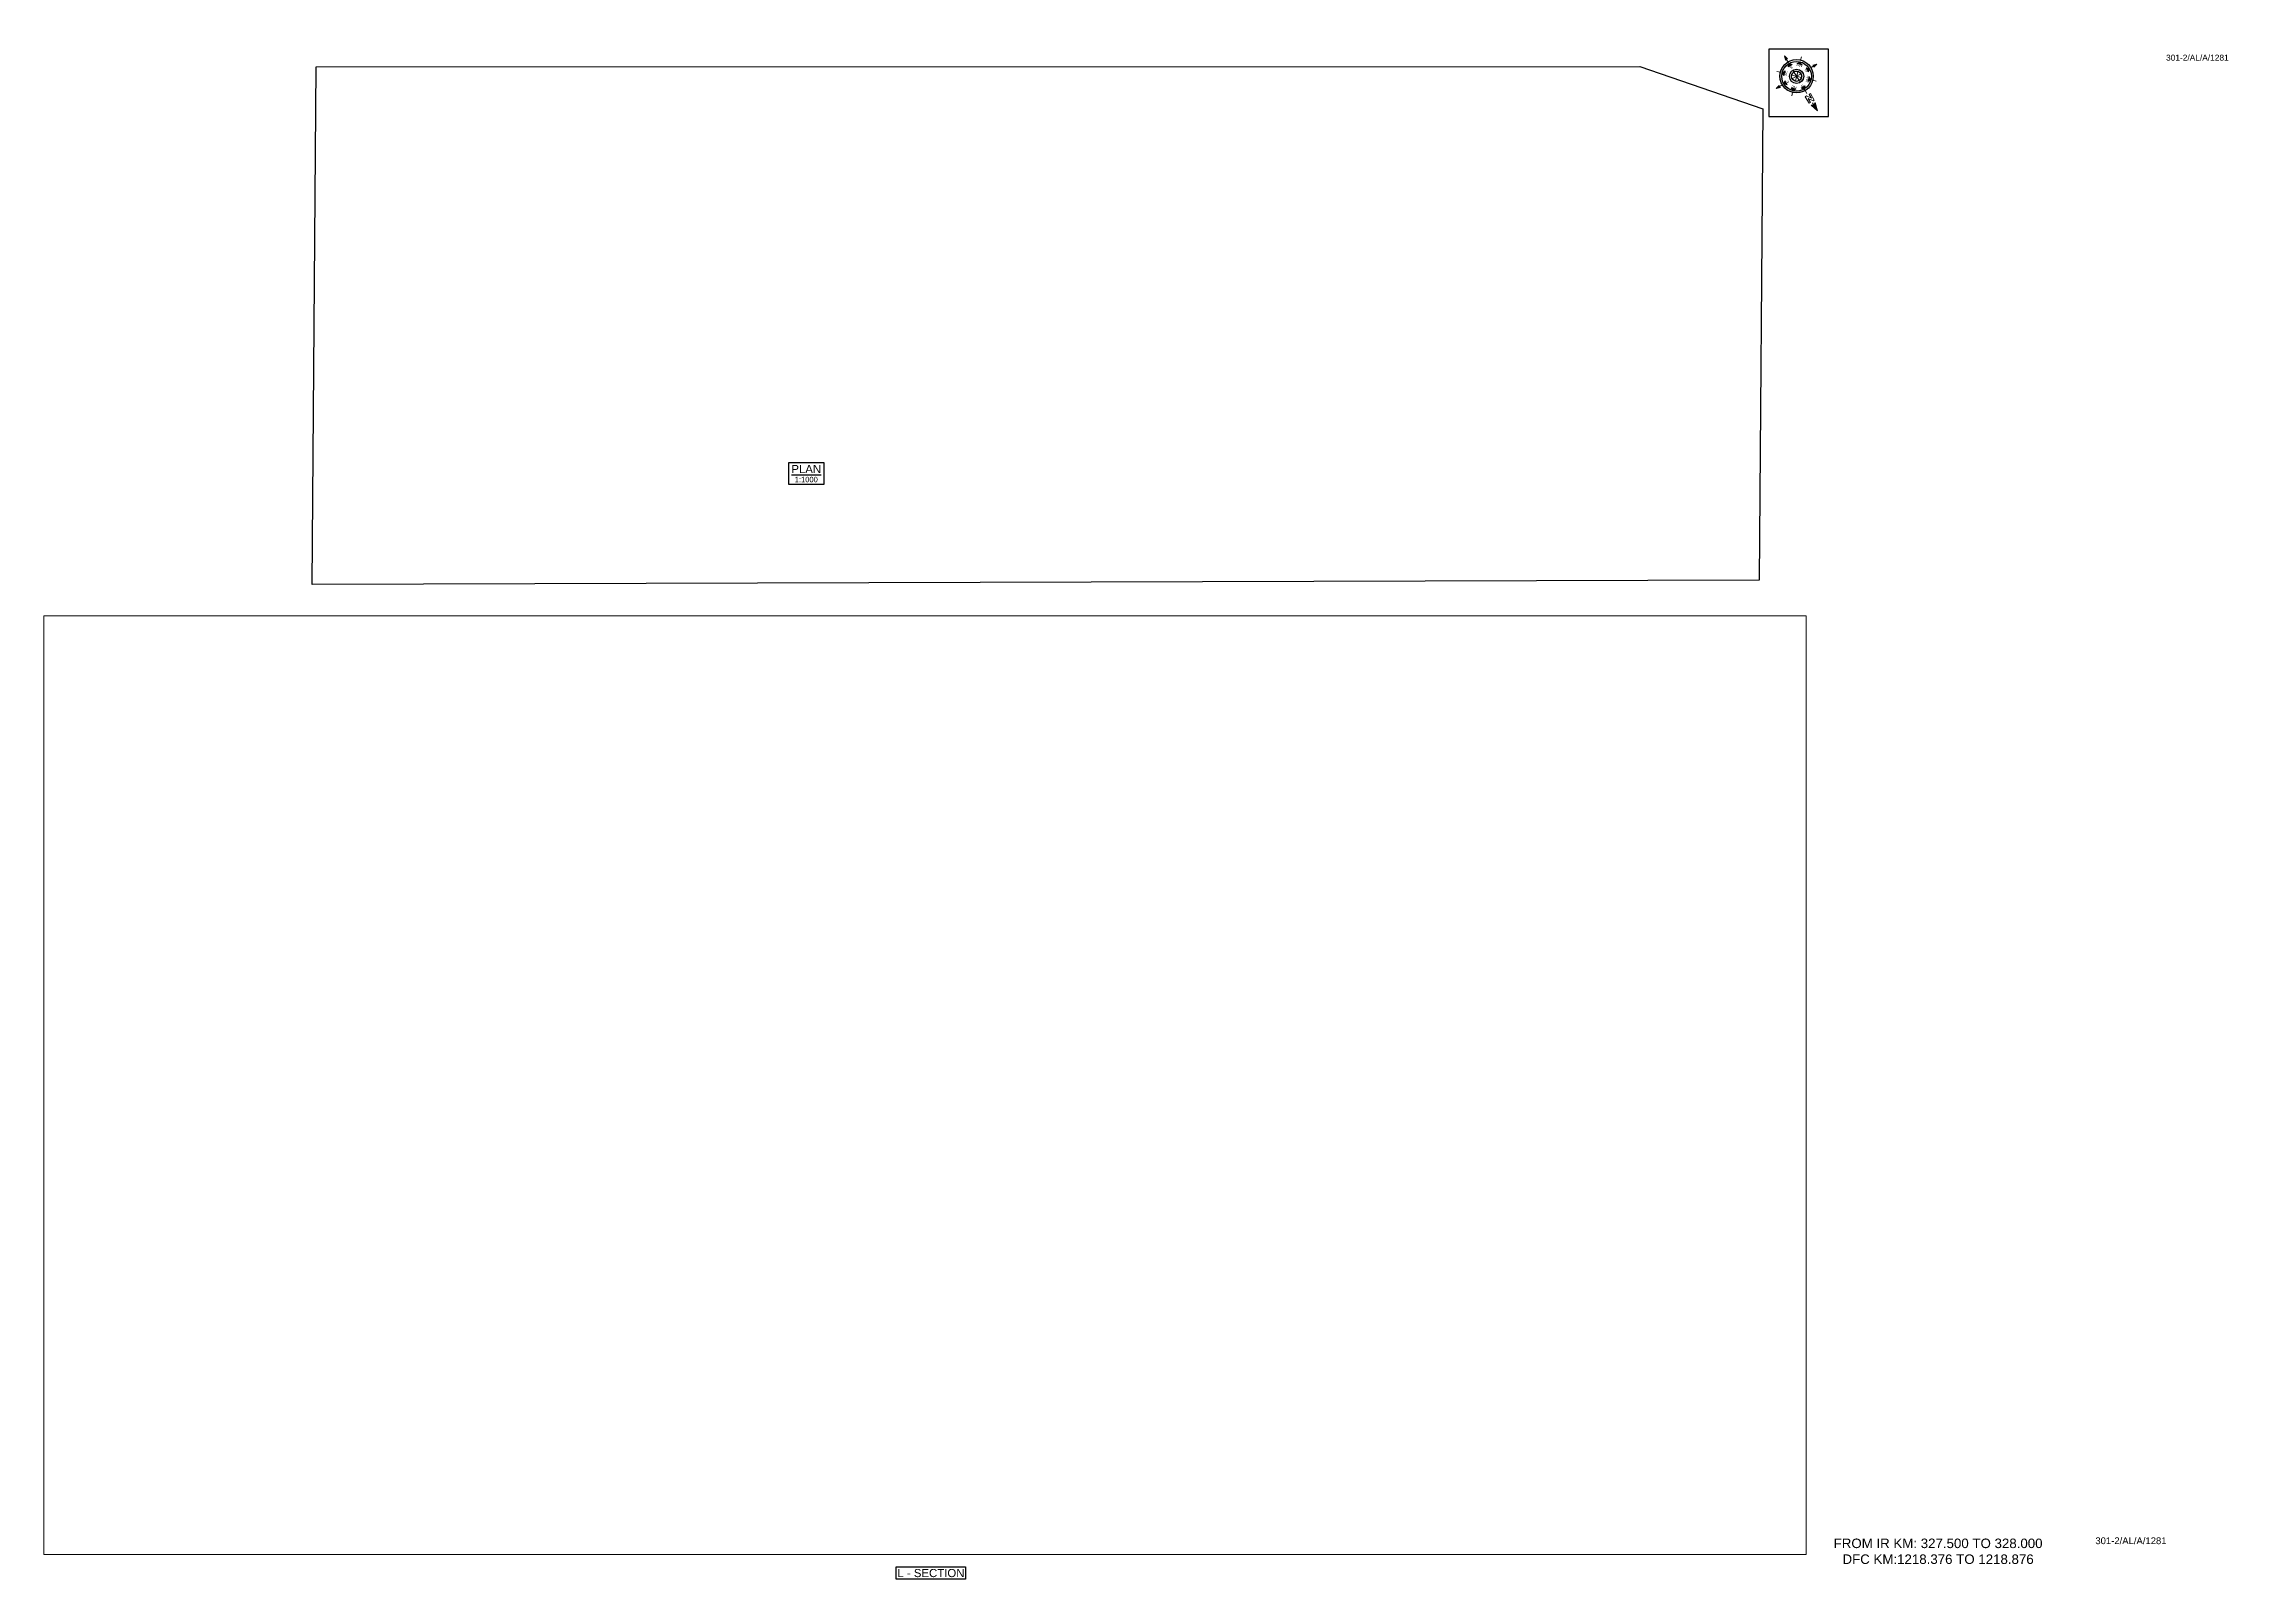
# Paper-space layout '1281' of a CAD drawing. Header units: metres. Extents: x 19 to 823, y 16 to 581.
import ezdxf
from ezdxf.enums import TextEntityAlignment as Align

# ---------------------------------------------------------------- set-up
doc = ezdxf.new("R2010")
doc.units = ezdxf.units.M
doc.header["$MEASUREMENT"] = 0
doc.layers.get('Defpoints').update_dxf_attribs({"color": 5})
doc.layers.add('title', color=7, linetype='Continuous')
doc.styles.get("Standard").update_dxf_attribs({"font": 'arial.ttf'})
doc.styles.add('Style-Arial', font='arial.ttf')

# ---------------------------------------------------------------- blocks, each defined once
blk = doc.blocks.new('N')
for points in [[(0, 8.41), (-0.49, 6.68), (0, 6.93)], [(0.49, 6.68), (0, 6.93), (0, 8.41)], [(-4.93, 0), (-4.07, 0.25), (-4.19, 0)], [(-4.07, -0.25), (-4.19, 0), (-4.93, 0)], [(-3.08, 0), (-2.59, 0.49), (-2.59, -0.49)], [(-2.18, 2.18), (-1.48, 2.18), (-2.18, 1.48)], [(0, 3.08), (0.49, 2.59), (-0.49, 2.59)], [(2.18, 2.18), (2.18, 1.48), (1.48, 2.18)], [(3.08, 0), (2.59, -0.49), (2.59, 0.49)], [(4.07, 0.25), (4.19, 0), (4.93, 0)], [(4.93, 0), (4.07, -0.25), (4.19, 0)], [(-2.18, -2.18), (-2.18, -1.48), (-1.48, -2.18)], [(0, -3.08), (-0.49, -2.59), (0.49, -2.59)], [(0, -4.93), (-0.25, -4.07), (0, -4.19)], [(0.25, -4.07), (0, -4.19), (0, -4.93)], [(2.18, -2.18), (1.48, -2.18), (2.18, -1.48)]]:
    blk.add_hatch(color=7).paths.add_polyline_path(points, flags=0)
h = blk.add_hatch(color=7)
h.paths.add_polyline_path([(0, -3.08), (0, -3.46, 1), (0, 3.46), (0, 3.08, -1)])
h.paths.add_polyline_path([(0, 1.05), (0, 1.48, 1), (0, -1.48), (0, -1.05, -1)])
at = {"color": 7, "linetype": 'ByBlock', "lineweight": 13}
for p, q in [((-0.61, 4.57), (-0.61, 6.12)), ((-0.61, 6.12), (-0.3, 6.12)), ((-0.3, 6.12), (0.32, 5.19)), ((0.32, 4.57), (-0.3, 5.5)), ((-0.3, 5.5), (-0.3, 4.57)), ((0.32, 5.19), (0.32, 6.12)), ((0.32, 6.12), (0.64, 6.12)), ((0.64, 6.12), (0.64, 4.57))]:
    blk.add_line(p, q, dxfattribs=at)
at = {"color": 7, "lineweight": 13}
for p, q in [((0, 6.41), (0, 7.28)), ((-3.46, 0), (-4.19, 0)), ((-2.45, 2.45), (-2.97, 2.97)), ((1.05, 0), (-1.05, 0)), ((-1.05, 0), (1.05, 0)), ((-0.74, 0.74), (0.74, -0.74)), ((0.74, 0.74), (-0.74, -0.74)), ((0.74, -0.74), (-0.74, 0.74)), ((-0.74, -0.74), (0.74, 0.74)), ((0, 3.46), (0, 4.19)), ((0, 3.46), (0, 3.08)), ((0, 1.05), (0, 1.48)), ((0, 1.05), (0, -1.05)), ((0, -1.05), (0, 1.05)), ((2.45, 2.45), (2.97, 2.97)), ((3.46, 0), (4.19, 0)), ((-2.45, -2.45), (-2.97, -2.97)), ((0, -1.05), (0, -1.48)), ((0, -3.46), (0, -3.08)), ((0, -3.46), (0, -4.19)), ((2.45, -2.45), (2.97, -2.97))]:
    blk.add_line(p, q, dxfattribs=at)
at = {"color": 7, "linetype": 'ByBlock', "lineweight": 13}
for points in [[(-0.3, 4.57), (-0.61, 4.57)], [(0.32, 4.57), (0.64, 4.57)]]:
    blk.add_lwpolyline(points, dxfattribs=at)
at = {"color": 7, "lineweight": 13}
for points in [[(0, 8.41), (-0.49, 6.68), (0, 6.93), (0, 6.93)], [(0.49, 6.68), (0, 6.93), (0, 8.41), (0, 8.41)], [(-4.93, 0), (-4.07, 0.25), (-4.19, 0), (-4.19, 0)], [(-4.07, -0.25), (-4.19, 0), (-4.93, 0), (-4.93, 0)], [(-3.08, 0), (-2.59, 0.49), (-2.59, -0.49), (-2.59, -0.49)], [(-2.18, 2.18), (-1.48, 2.18), (-2.18, 1.48), (-2.18, 1.48)], [(0, 3.08), (0.49, 2.59), (-0.49, 2.59), (-0.49, 2.59)], [(2.18, 2.18), (2.18, 1.48), (1.48, 2.18), (1.48, 2.18)], [(3.08, 0), (2.59, -0.49), (2.59, 0.49), (2.59, 0.49)], [(4.07, 0.25), (4.19, 0), (4.93, 0), (4.93, 0)], [(4.93, 0), (4.07, -0.25), (4.19, 0), (4.19, 0)], [(-2.18, -2.18), (-2.18, -1.48), (-1.48, -2.18), (-1.48, -2.18)], [(0, -3.08), (-0.49, -2.59), (0.49, -2.59), (0.49, -2.59)], [(0, -4.93), (-0.25, -4.07), (0, -4.19), (0, -4.19)], [(0.25, -4.07), (0, -4.19), (0, -4.93), (0, -4.93)], [(2.18, -2.18), (1.48, -2.18), (2.18, -1.48), (2.18, -1.48)]]:
    blk.add_lwpolyline(points, close=True, dxfattribs=at)
at = {"color": 7}
for radius in [3.46, 3.08, 1.48, 1.05]:
    blk.add_circle((0, 0), radius, dxfattribs=at)
for s, rotation, p in [('W', 90, (-2.1, 0)), ('NW', 45, (-1.48, 1.48)), ('NE', 315, (1.48, 1.48)), ('E', 270, (1.97, 0)), ('SW', 135, (-1.48, -1.48)), ('SE', 225, (1.48, -1.48))]:
    blk.add_text(s, height=0.6, rotation=rotation, dxfattribs=at).set_placement(p, align=Align.CENTER)
for s, p in [('N', (0, 2.1)), ('S', (0, -2.47))]:
    blk.add_text(s, height=0.6, dxfattribs=at).set_placement(p, align=Align.CENTER)

psp = doc.layouts.new('1281')

# ---------------------------------------------------------------- linework, layer by layer
for points in [[(676, 579), (653.96, 579), (653.96, 554.19), (676, 554.19)], [(332.72, 15.83), (332.72, 20.43), (358.25, 20.43), (358.25, 15.83)]]:
    psp.add_lwpolyline(points, close=True)
at = {"layer": 'Defpoints'}
psp.add_lwpolyline([(119.22, 572.43), (606.48, 572.56), (651.77, 556.97), (650.38, 383.5), (117.7, 381.92)], close=True, dxfattribs=at)
at = {"layer": 'title', "color": 7, "linetype": 'Continuous', "lineweight": -3}
psp.add_lwpolyline([(293.2, 426.9), (306.09, 426.9), (306.09, 418.74), (293.2, 418.74)], close=True, dxfattribs=at)

# ---------------------------------------------------------------- block references
at = {"xscale": 1.77154152297335, "yscale": 1.77154152297335, "zscale": 1.77154152297335, "rotation": 211.0343912723542}
psp.add_blockref('N', (664.2, 569), dxfattribs=at)

# ---------------------------------------------------------------- texts
at = {"style": 'Style-Arial'}
for height, p in [(2.2, (800.22, 574.76)), (2.5, (774.19, 28.76))]:
    psp.add_text('301-2/AL/A/1281', height=height, dxfattribs=at).set_placement(p)
at = {"insert": (668.57, 30.81), "char_height": 3.5, "attachment_point": 1, "style": 'Style-Arial'}
psp.add_mtext_dynamic_manual_height_columns('\\pxqc;{\\C7;FROM IR KM: 327.500 TO 328.000\\P\\C1;DFC KM:1218.376 TO 1218.876}', width=95.4615, gutter_width=17.5, heights=[0], dxfattribs=at)
at = {"layer": 'title', "color": 7, "linetype": 'Continuous', "lineweight": -3, "style": 'Style-Arial'}
for s, height, p in [('%%UPLAN', 3, (299.59, 424.46)), ('1:1000', 2, (299.59, 420.59))]:
    psp.add_text(s, height=height, dxfattribs=at).set_placement(p, align=Align.MIDDLE)
at = {"layer": 'title', "style": 'Style-Arial'}
psp.add_text('L - SECTION', height=3, rotation=0.00006, dxfattribs=at).set_placement((345.5, 18.13), align=Align.MIDDLE_CENTER)

# ---------------------------------------------------------------- viewports
at = {"layer": 'Defpoints', "view_twist_angle": 211.03439127}
vp = psp.add_viewport(center=(384.74, 477.24), size=(534.06, 190.6432), view_center_point=(1217648.15, -3229773.41), view_height=190.6432, dxfattribs=at)
vp.dxf.flags = 0x10000  # cut along an outline
vp.dxf.clipping_boundary_handle = psp.add_lwpolyline([(119.22, 572.43), (606.48, 572.56), (651.77, 556.97), (650.38, 383.5), (117.7, 381.92)], format="xyb", close=True, dxfattribs={"invisible": 1}).dxf.handle
at = {"layer": 'Defpoints'}
psp.add_viewport(center=(343.28, 197.7), size=(648.86, 345.3992), view_center_point=(17209.6, -2063.76), view_height=345.3992, status=3, dxfattribs=at)

doc.saveas('drawing.dxf')
